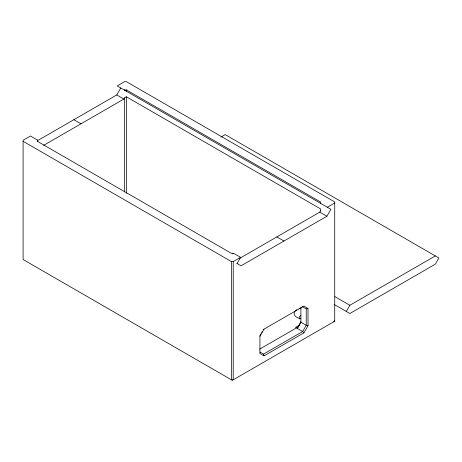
<?xml version="1.0" encoding="UTF-8"?>
<svg xmlns="http://www.w3.org/2000/svg" width="462" height="462" viewBox="0 0 462 462"><rect width="100%" height="100%" fill="white"/><g stroke="black" fill="none" stroke-linecap="round" stroke-linejoin="round"><path stroke-width="0.69" d="M37.347 140.569L37.607 140.119L30.486 136.007L23.1 140.269L23.1 259.529L232.334 380.33L334.725 321.217L334.725 201.958L126.38 81.67L124.601 81.67L117.215 85.932L330.908 209.303L326.9 216.245L241.054 265.806L236.902 263.404M37.151 140.898L116.77 94.929L120.778 87.988M43.647 145.368L123.897 99.041L124.601 97.817L126.38 96.789L320.484 208.853L320.484 211.013M232.779 253.921L233.489 253.211L240.61 257.322L237.046 263.49M239.53 258.46L319.773 212.127L320.484 210.909M261.007 333.76L259.939 335.608L259.939 353.511L264.021 355.873L303.932 332.825L308.015 325.756L308.015 308.454L303.932 306.098L263.496 329.441M261.717 332.524L262.428 331.289M259.939 336.209L264.021 329.14M300.895 321.644L297.332 328.413L300.895 322.245L300.895 307.224M333.835 321.731L334.43 320.703M346.304 311.452L349.861 305.278L435.337 255.931M37.607 140.119L37.347 141.597M124.342 90.044L126.38 89.894L320.484 201.958L320.484 203.286M220.876 137.122L225.213 134.615L438.9 257.987L435.337 264.154L349.861 313.507L334.453 304.608M37.347 141.297L231.445 253.361L233.489 253.211M23.1 141.297L231.445 261.584L233.223 261.584L240.61 257.322M327.344 207.247L334.725 202.985M299.809 324.925L295.553 327.385L302.674 331.497L303.932 332.825M259.754 349.081L296.442 327.899M259.939 352.061L263.496 354.117L302.674 331.497L306.237 325.329L306.237 308.876L302.079 306.479M306.237 308.876L308.015 308.454M308.015 325.756L306.237 325.329L300.895 322.245M116.77 94.929L123.897 99.041M319.773 212.127L326.9 216.245M73.851 119.71L80.971 123.822M276.853 236.914L283.974 241.025M334.898 296.639L349.861 305.278M263.496 354.117L264.021 355.873M233.223 253.361L233.223 253.661M233.223 261.584L233.223 379.816L231.445 379.816L231.445 261.584M126.38 89.894L126.38 91.222M126.38 96.789L126.38 193.411M124.601 89.894L124.601 90.194M124.601 97.817L124.601 191.996M299.855 318.994A4.406 2.547 0 0 1 300.924 315.581M300.906 318.74A9.442 5.452 0 0 1 296.887 309.65M299.041 308.72A9.442 5.452 0 0 1 300.906 308.275"/></g></svg>
